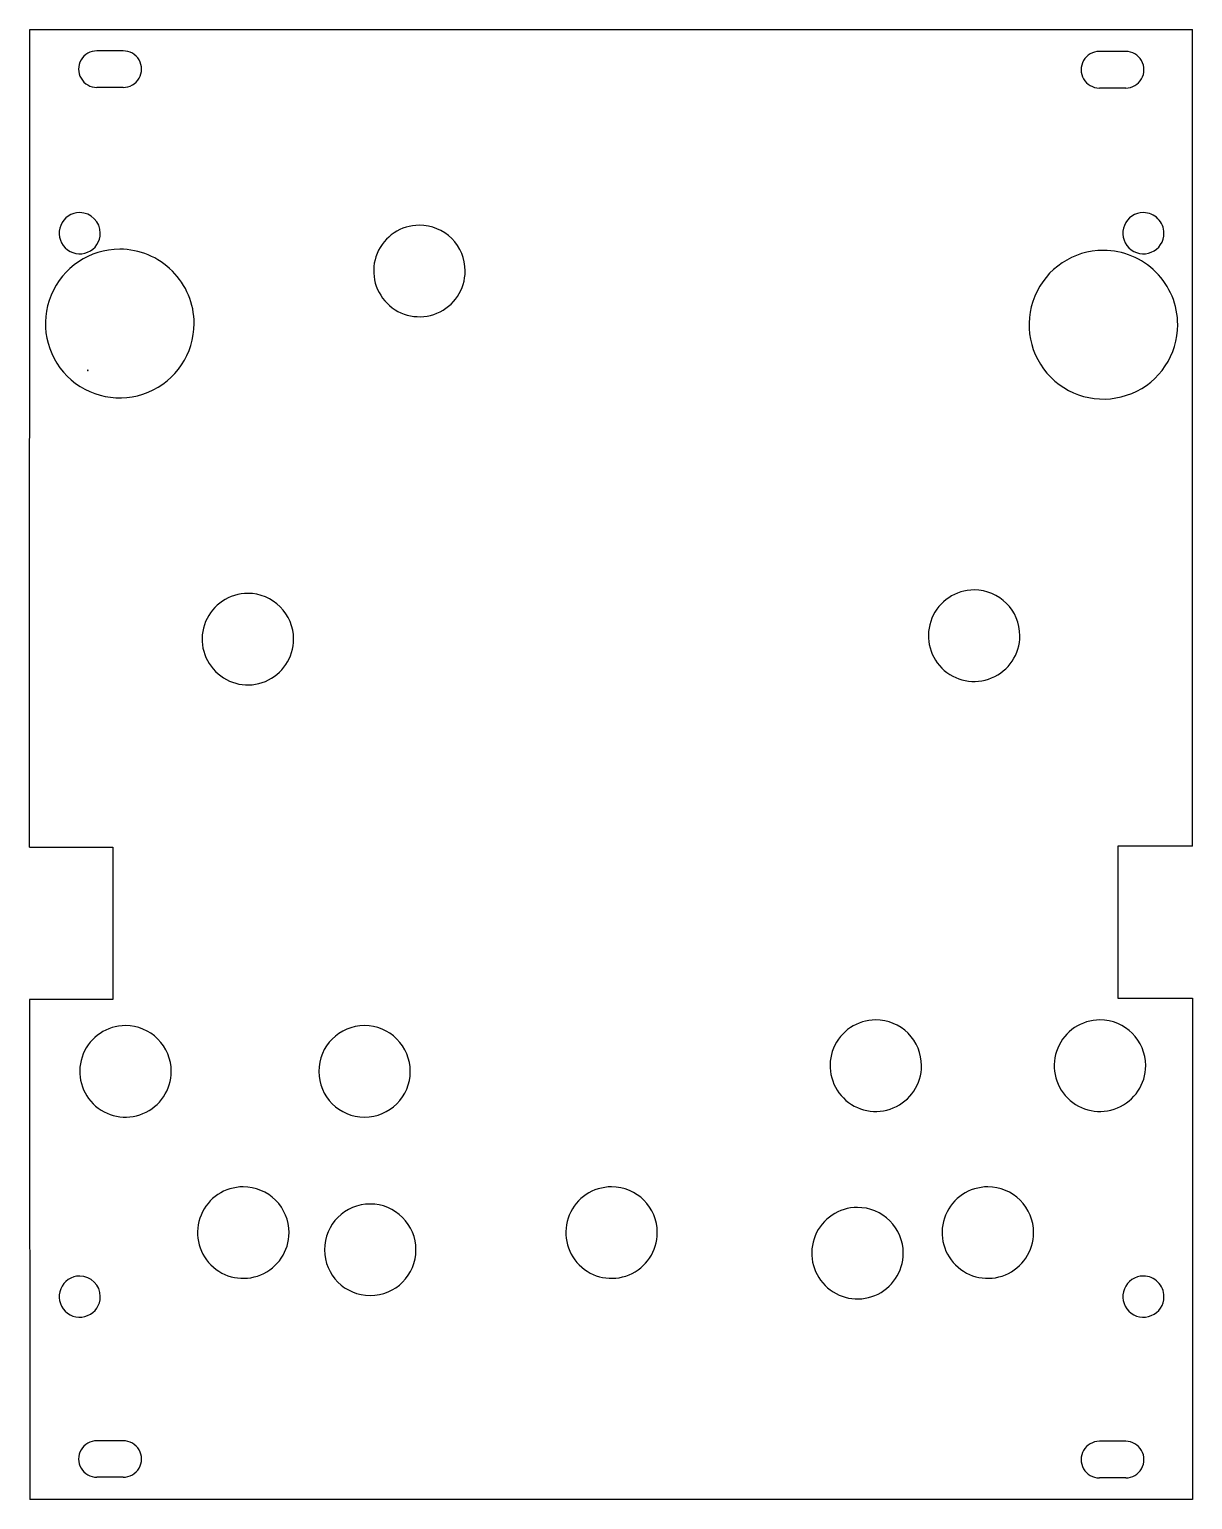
# Model space of a CAD drawing. Header units: centimetres. Extents: x 0 to 10.2, y 0 to 12.9.
import ezdxf

# ---------------------------------------------------------------- set-up
doc = ezdxf.new("R2010")
doc.units = ezdxf.units.CM
doc.layers.get('0').update_dxf_attribs({"linetype": 'CONTINUOUS'})

msp = doc.modelspace()

# ---------------------------------------------------------------- linework, layer by layer
at = {"color": 7}
for points in [[(0.005, 5.70756), (0.01, 12.86006)], [(0.01, 12.86006), (10.175, 12.859337)], [(10.175, 5.71756), (10.175, 12.859337)], [(0.825, 12.67256), (0.595, 12.67256)], [(9.59, 12.66756), (9.36, 12.66756)], [(0.825, 12.35256), (0.595, 12.35256)], [(9.59, 12.34756), (9.36, 12.34756)], [(0.005, 5.70756), (0.735, 5.70756)], [(0.735, 5.70756), (0.735, 4.37756)], [(9.52, 5.71756), (9.52, 4.38756)], [(10.175, 5.71756), (9.52, 5.71756)], [(0.005, 4.37756), (0.01, 0.00256)], [(0.735, 4.37756), (0.005, 4.37756)], [(9.52, 4.38756), (10.175, 4.38756)], [(10.175, 4.38756), (10.175, 0.00256)], [(0.825, 0.51756), (0.595, 0.51756)], [(9.59, 0.51256), (9.36, 0.51256)], [(0.825, 0.19756), (0.595, 0.19756)], [(9.59, 0.19256), (9.36, 0.19256)], [(10.175, 0.00256), (0.01, 0.00256)]]:
    msp.add_lwpolyline(points, dxfattribs=at)
for points in [[(0.445, 11.25756)], [(9.745, 11.25756)], [(3.415, 11.14756)], [(0.795, 10.93756)], [(9.395, 10.92756)], [(0.515, 9.88006)], [(1.915, 7.92756)], [(8.265, 7.95756)], [(0.845, 4.14756)], [(2.935, 4.14756)], [(7.405, 4.19756)], [(9.365, 4.19756)], [(1.875, 2.73756)], [(5.095, 2.73756)], [(8.385, 2.73756)], [(2.985, 2.58756)], [(7.245, 2.55756)], [(0.445, 1.95756)], [(9.745, 1.95756)]]:
    msp.add_lwpolyline(points, close=True, dxfattribs=at)
for points in [[(0.595, 12.67256), (0.537838, 12.67256), (0.485017, 12.642064), (0.456436, 12.59256)], [(0.963564, 12.59256), (0.934983, 12.642064), (0.882162, 12.67256), (0.825, 12.67256)], [(9.36, 12.66756), (9.302838, 12.66756), (9.250017, 12.637064), (9.221436, 12.58756)], [(9.728564, 12.58756), (9.699983, 12.637064), (9.647162, 12.66756), (9.59, 12.66756)], [(0.456436, 12.59256), (0.427855, 12.543056), (0.427855, 12.482064), (0.456436, 12.43256)], [(0.963564, 12.43256), (0.992145, 12.482064), (0.992145, 12.543056), (0.963564, 12.59256)], [(9.221436, 12.58756), (9.192855, 12.538056), (9.192855, 12.477064), (9.221436, 12.42756)], [(9.728564, 12.42756), (9.757145, 12.477064), (9.757145, 12.538056), (9.728564, 12.58756)], [(0.456436, 12.43256), (0.485017, 12.383056), (0.537838, 12.35256), (0.595, 12.35256)], [(0.825, 12.35256), (0.882162, 12.35256), (0.934983, 12.383056), (0.963564, 12.43256)], [(9.221436, 12.42756), (9.250017, 12.378056), (9.302838, 12.34756), (9.36, 12.34756)], [(9.59, 12.34756), (9.647162, 12.34756), (9.699983, 12.378056), (9.728564, 12.42756)], [(0.445, 11.25756), (0.372197, 11.25756), (0.306562, 11.213704), (0.278702, 11.146443)], [(0.625, 11.07756), (0.625, 11.176971), (0.544411, 11.25756), (0.445, 11.25756)], [(9.745, 11.25756), (9.672197, 11.25756), (9.606562, 11.213704), (9.578702, 11.146443)], [(9.872279, 11.204839), (9.838523, 11.238596), (9.792739, 11.25756), (9.745, 11.25756)], [(9.925, 11.07756), (9.925, 11.125299), (9.906036, 11.171083), (9.872279, 11.204839)], [(0.278702, 11.146443), (0.250841, 11.079182), (0.266241, 11.00176), (0.317721, 10.950281)], [(0.513883, 10.911262), (0.581144, 10.939122), (0.625, 11.004757), (0.625, 11.07756)], [(3.415, 11.14756), (3.253215, 11.14756), (3.107361, 11.050103), (3.045448, 10.900633)], [(3.697843, 11.030403), (3.622828, 11.105417), (3.521087, 11.14756), (3.415, 11.14756)], [(9.578702, 11.146443), (9.550841, 11.079182), (9.566241, 11.00176), (9.617721, 10.950281)], [(9.813883, 10.911262), (9.881144, 10.939122), (9.925, 11.004757), (9.925, 11.07756)], [(0.795, 10.93756), (0.5321, 10.93756), (0.295086, 10.779193), (0.194478, 10.536304)], [(0.317721, 10.950281), (0.3692, 10.898801), (0.446622, 10.883401), (0.513883, 10.911262)], [(1.254619, 10.747179), (1.132721, 10.869078), (0.967391, 10.93756), (0.795, 10.93756)], [(3.815, 10.74756), (3.815, 10.853647), (3.772857, 10.955388), (3.697843, 11.030403)], [(9.617721, 10.950281), (9.6692, 10.898801), (9.746622, 10.883401), (9.813883, 10.911262)], [(3.045448, 10.900633), (2.983536, 10.751164), (3.017758, 10.579116), (3.132157, 10.464717)], [(9.395, 10.92756), (9.1321, 10.92756), (8.895086, 10.769193), (8.794478, 10.526304)], [(9.854619, 10.737179), (9.732721, 10.859078), (9.567391, 10.92756), (9.395, 10.92756)], [(1.445, 10.28756), (1.445, 10.459951), (1.376518, 10.625281), (1.254619, 10.747179)], [(3.568073, 10.378008), (3.717543, 10.439921), (3.815, 10.585775), (3.815, 10.74756)], [(10.045, 10.27756), (10.045, 10.449951), (9.976518, 10.615281), (9.854619, 10.737179)], [(0.194478, 10.536304), (0.093871, 10.293416), (0.149482, 10.013839), (0.335381, 9.827941)], [(3.132157, 10.464717), (3.246556, 10.350318), (3.418604, 10.316096), (3.568073, 10.378008)], [(8.794478, 10.526304), (8.693871, 10.283416), (8.749482, 10.003839), (8.935381, 9.817941)], [(1.043744, 9.687038), (1.286633, 9.787646), (1.445, 10.02466), (1.445, 10.28756)], [(9.643744, 9.677038), (9.886633, 9.777646), (10.045, 10.01466), (10.045, 10.27756)], [(0.335381, 9.827941), (0.521279, 9.642042), (0.800856, 9.586431), (1.043744, 9.687038)], [(0.51269, 9.878517), (0.512303, 9.877583), (0.512517, 9.876507), (0.513232, 9.875792)], [(0.515, 9.88006), (0.513989, 9.88006), (0.513077, 9.879451), (0.51269, 9.878517)], [(0.513232, 9.875792), (0.513947, 9.875077), (0.515023, 9.874863), (0.515957, 9.87525)], [(0.516768, 9.879328), (0.516299, 9.879797), (0.515663, 9.88006), (0.515, 9.88006)], [(0.515957, 9.87525), (0.516891, 9.875637), (0.5175, 9.876549), (0.5175, 9.87756)], [(0.5175, 9.87756), (0.5175, 9.878223), (0.517237, 9.878859), (0.516768, 9.879328)], [(8.935381, 9.817941), (9.121279, 9.632042), (9.400856, 9.576431), (9.643744, 9.677038)], [(1.915, 7.92756), (1.753215, 7.92756), (1.607361, 7.830103), (1.545448, 7.680633)], [(2.197843, 7.810403), (2.122828, 7.885417), (2.021087, 7.92756), (1.915, 7.92756)], [(8.265, 7.95756), (8.103215, 7.95756), (7.957361, 7.860103), (7.895448, 7.710633)], [(8.665, 7.55756), (8.665, 7.778474), (8.485914, 7.95756), (8.265, 7.95756)], [(2.315, 7.52756), (2.315, 7.633647), (2.272857, 7.735388), (2.197843, 7.810403)], [(1.545448, 7.680633), (1.483536, 7.531164), (1.517758, 7.359116), (1.632157, 7.244717)], [(7.895448, 7.710633), (7.833536, 7.561164), (7.867758, 7.389116), (7.982157, 7.274717)], [(2.068073, 7.158008), (2.217543, 7.219921), (2.315, 7.365775), (2.315, 7.52756)], [(8.418073, 7.188008), (8.567543, 7.249921), (8.665, 7.395775), (8.665, 7.55756)], [(1.632157, 7.244717), (1.746556, 7.130318), (1.918604, 7.096096), (2.068073, 7.158008)], [(7.982157, 7.274717), (8.096556, 7.160318), (8.268604, 7.126096), (8.418073, 7.188008)], [(0.845, 4.14756), (0.683215, 4.14756), (0.537361, 4.050103), (0.475448, 3.900633)], [(1.127843, 4.030403), (1.052828, 4.105417), (0.951087, 4.14756), (0.845, 4.14756)], [(2.935, 4.14756), (2.714086, 4.14756), (2.535, 3.968474), (2.535, 3.74756)], [(3.217843, 4.030403), (3.142828, 4.105417), (3.041087, 4.14756), (2.935, 4.14756)], [(7.405, 4.19756), (7.243215, 4.19756), (7.097361, 4.100103), (7.035448, 3.950633)], [(7.687843, 4.080403), (7.612828, 4.155417), (7.511087, 4.19756), (7.405, 4.19756)], [(9.365, 4.19756), (9.203215, 4.19756), (9.057361, 4.100103), (8.995448, 3.950633)], [(9.765, 3.79756), (9.765, 4.018474), (9.585914, 4.19756), (9.365, 4.19756)], [(1.245, 3.74756), (1.245, 3.853647), (1.202857, 3.955388), (1.127843, 4.030403)], [(3.335, 3.74756), (3.335, 3.853647), (3.292857, 3.955388), (3.217843, 4.030403)], [(7.805, 3.79756), (7.805, 3.903647), (7.762857, 4.005388), (7.687843, 4.080403)], [(0.475448, 3.900633), (0.413536, 3.751164), (0.447758, 3.579116), (0.562157, 3.464717)], [(7.035448, 3.950633), (6.973536, 3.801164), (7.007758, 3.629116), (7.122157, 3.514717)], [(8.995448, 3.950633), (8.933536, 3.801164), (8.967758, 3.629116), (9.082157, 3.514717)], [(0.998073, 3.378008), (1.147543, 3.439921), (1.245, 3.585775), (1.245, 3.74756)], [(2.535, 3.74756), (2.535, 3.526646), (2.714086, 3.34756), (2.935, 3.34756)], [(2.935, 3.34756), (3.155914, 3.34756), (3.335, 3.526646), (3.335, 3.74756)], [(7.558073, 3.428008), (7.707543, 3.489921), (7.805, 3.635775), (7.805, 3.79756)], [(9.518073, 3.428008), (9.667543, 3.489921), (9.765, 3.635775), (9.765, 3.79756)], [(7.122157, 3.514717), (7.236556, 3.400318), (7.408604, 3.366096), (7.558073, 3.428008)], [(9.082157, 3.514717), (9.196556, 3.400318), (9.368604, 3.366096), (9.518073, 3.428008)], [(0.562157, 3.464717), (0.676556, 3.350318), (0.848604, 3.316096), (0.998073, 3.378008)], [(1.875, 2.73756), (1.713215, 2.73756), (1.567361, 2.640103), (1.505448, 2.490633)], [(2.157843, 2.620403), (2.082828, 2.695417), (1.981087, 2.73756), (1.875, 2.73756)], [(5.095, 2.73756), (4.933215, 2.73756), (4.787361, 2.640103), (4.725448, 2.490633)], [(5.495, 2.33756), (5.495, 2.558474), (5.315914, 2.73756), (5.095, 2.73756)], [(8.385, 2.73756), (8.223215, 2.73756), (8.077361, 2.640103), (8.015448, 2.490633)], [(8.667843, 2.620403), (8.592828, 2.695417), (8.491087, 2.73756), (8.385, 2.73756)], [(2.275, 2.33756), (2.275, 2.443647), (2.232857, 2.545388), (2.157843, 2.620403)], [(2.985, 2.58756), (2.764086, 2.58756), (2.585, 2.408474), (2.585, 2.18756)], [(3.267843, 2.470403), (3.192828, 2.545417), (3.091087, 2.58756), (2.985, 2.58756)], [(8.785, 2.33756), (8.785, 2.443647), (8.742857, 2.545388), (8.667843, 2.620403)], [(1.505448, 2.490633), (1.443536, 2.341164), (1.477758, 2.169116), (1.592157, 2.054717)], [(3.385, 2.18756), (3.385, 2.293647), (3.342857, 2.395388), (3.267843, 2.470403)], [(4.725448, 2.490633), (4.663536, 2.341164), (4.697758, 2.169116), (4.812157, 2.054717)], [(7.245, 2.55756), (7.083215, 2.55756), (6.937361, 2.460103), (6.875448, 2.310633)], [(7.527843, 2.440403), (7.452828, 2.515417), (7.351087, 2.55756), (7.245, 2.55756)], [(8.015448, 2.490633), (7.953536, 2.341164), (7.987758, 2.169116), (8.102157, 2.054717)], [(2.028073, 1.968008), (2.177543, 2.029921), (2.275, 2.175775), (2.275, 2.33756)], [(5.248073, 1.968008), (5.397543, 2.029921), (5.495, 2.175775), (5.495, 2.33756)], [(7.645, 2.15756), (7.645, 2.263647), (7.602857, 2.365388), (7.527843, 2.440403)], [(8.538073, 1.968008), (8.687543, 2.029921), (8.785, 2.175775), (8.785, 2.33756)], [(2.585, 2.18756), (2.585, 1.966646), (2.764086, 1.78756), (2.985, 1.78756)], [(2.985, 1.78756), (3.205914, 1.78756), (3.385, 1.966646), (3.385, 2.18756)], [(6.875448, 2.310633), (6.813536, 2.161164), (6.847758, 1.989116), (6.962157, 1.874717)], [(7.398073, 1.788008), (7.547543, 1.849921), (7.645, 1.995775), (7.645, 2.15756)], [(0.445, 1.95756), (0.372197, 1.95756), (0.306562, 1.913704), (0.278702, 1.846443)], [(0.625, 1.77756), (0.625, 1.876971), (0.544411, 1.95756), (0.445, 1.95756)], [(1.592157, 2.054717), (1.706556, 1.940318), (1.878604, 1.906096), (2.028073, 1.968008)], [(4.812157, 2.054717), (4.926556, 1.940318), (5.098604, 1.906096), (5.248073, 1.968008)], [(8.102157, 2.054717), (8.216556, 1.940318), (8.388604, 1.906096), (8.538073, 1.968008)], [(9.745, 1.95756), (9.672197, 1.95756), (9.606562, 1.913704), (9.578702, 1.846443)], [(9.872279, 1.904839), (9.838523, 1.938596), (9.792739, 1.95756), (9.745, 1.95756)], [(0.278702, 1.846443), (0.250841, 1.779182), (0.266241, 1.70176), (0.317721, 1.650281)], [(6.962157, 1.874717), (7.076556, 1.760318), (7.248604, 1.726096), (7.398073, 1.788008)], [(9.578702, 1.846443), (9.550841, 1.779182), (9.566241, 1.70176), (9.617721, 1.650281)], [(9.925, 1.77756), (9.925, 1.825299), (9.906036, 1.871083), (9.872279, 1.904839)], [(0.513883, 1.611262), (0.581144, 1.639122), (0.625, 1.704757), (0.625, 1.77756)], [(9.813883, 1.611262), (9.881144, 1.639122), (9.925, 1.704757), (9.925, 1.77756)], [(0.317721, 1.650281), (0.3692, 1.598801), (0.446622, 1.583401), (0.513883, 1.611262)], [(9.617721, 1.650281), (9.6692, 1.598801), (9.746622, 1.583401), (9.813883, 1.611262)], [(0.595, 0.51756), (0.537838, 0.51756), (0.485017, 0.487064), (0.456436, 0.43756)], [(0.963564, 0.43756), (0.934983, 0.487064), (0.882162, 0.51756), (0.825, 0.51756)], [(0.456436, 0.43756), (0.427855, 0.388056), (0.427855, 0.327064), (0.456436, 0.27756)], [(0.963564, 0.27756), (0.992145, 0.327064), (0.992145, 0.388056), (0.963564, 0.43756)], [(9.221436, 0.43256), (9.192855, 0.383056), (9.192855, 0.322064), (9.221436, 0.27256)], [(9.36, 0.51256), (9.302838, 0.51256), (9.250017, 0.482064), (9.221436, 0.43256)], [(9.728564, 0.43256), (9.699983, 0.482064), (9.647162, 0.51256), (9.59, 0.51256)], [(9.728564, 0.27256), (9.757145, 0.322064), (9.757145, 0.383056), (9.728564, 0.43256)], [(0.456436, 0.27756), (0.485017, 0.228056), (0.537838, 0.19756), (0.595, 0.19756)], [(0.825, 0.19756), (0.882162, 0.19756), (0.934983, 0.228056), (0.963564, 0.27756)], [(9.221436, 0.27256), (9.250017, 0.223056), (9.302838, 0.19256), (9.36, 0.19256)], [(9.59, 0.19256), (9.647162, 0.19256), (9.699983, 0.223056), (9.728564, 0.27256)]]:
    msp.add_open_spline(points, degree=3, dxfattribs=at)

doc.saveas('drawing.dxf')
